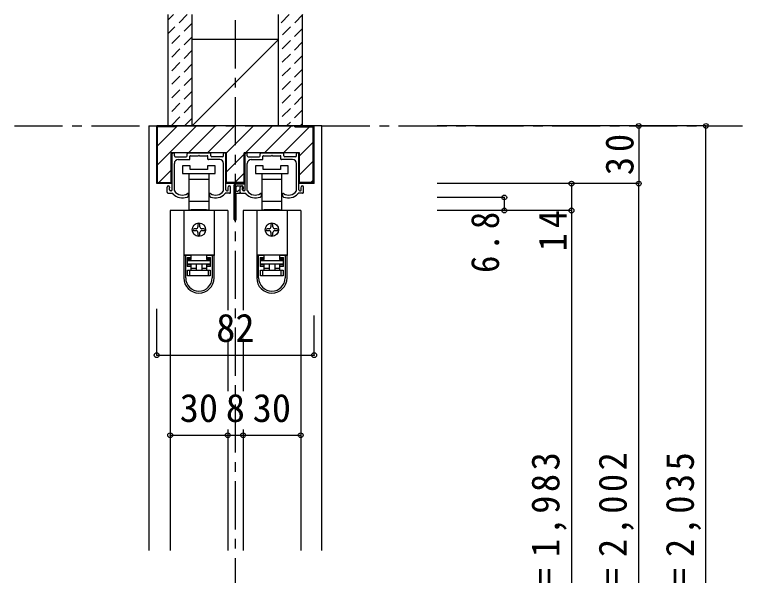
# Model space of a CAD drawing. Units: millimetres at full size, sheet at 1:5; details may follow other scales. Extents: x -973 to 977, y -718 to 696.
# Drawn here: x 175 to 554, y -293.2 to -1.2 of the extents above; entities that cross this region are included whole.
import ezdxf
from ezdxf.enums import TextEntityAlignment as Align

# ---------------------------------------------------------------- set-up
doc = ezdxf.new("R2010")
doc.units = ezdxf.units.MM
doc.header["$LTSCALE"] = 5
doc.header["$PDMODE"] = 32
doc.header["$PDSIZE"] = 2.5
doc.linetypes.add('CHAIN1', pattern=[8, 5, -1, 1, -1])
doc.linetypes.add('DASHED1', pattern=[1.8, 1.2, -0.6])
for name, color, linetype in [('0-1_通り芯', 4, 'CHAIN1'), ('0-2_柱', 3, 'Continuous'), ('0-3_仕上げ', 2, 'Continuous'), ('0-4_枠', 3, 'Continuous'), ('0-6_扉', 6, 'Continuous'), ('0-7_金物', 7, 'Continuous'), ('0-B_寸法', 7, 'Continuous'), ('0-C_ハッチ', 4, 'DASHED1')]:
    doc.layers.add(name, color=color, linetype=linetype)
doc.styles.add('ＭＳ ゴシック', font='')
doc.styles.get('ＭＳ ゴシック').set_extended_font_data('MS Gothic')

msp = doc.modelspace()

# ---------------------------------------------------------------- linework, layer by layer
at = {"layer": '0-1_通り芯'}
for p, q in [((289.986, -509.167), (289.986, -1.167)), ((174.986, -59.167), (553.986, -59.167))]:
    msp.add_line(p, q, dxfattribs=at)
at = {"layer": '0-2_柱'}
for p, q in [((312.486, -14.167), (267.486, -14.167)), ((312.486, -59.167), (267.486, -59.167))]:
    msp.add_line(p, q, dxfattribs=at)
at = {"layer": '0-2_柱', "color": 7}
msp.add_line((312.486, -14.167), (267.486, -59.167), dxfattribs=at)
at = {"layer": '0-3_仕上げ'}
for p, q in [((254.986, -59.167), (254.986, -1.167)), ((267.486, -59.167), (267.486, -1.167)), ((312.486, -59.167), (312.486, -1.167)), ((324.986, -59.167), (324.986, -1.167))]:
    msp.add_line(p, q, dxfattribs=at)
at = {"layer": '0-4_枠', "color": 4}
for p, q in [((244.986, -59.167), (248.986, -59.167)), ((244.986, -59.167), (244.986, -280.167)), ((334.986, -59.167), (330.986, -59.167)), ((334.986, -280.167), (334.986, -59.167))]:
    msp.add_line(p, q, dxfattribs=at)
at = {"layer": '0-4_枠'}
for p, q in [((248.986, -89.167), (248.986, -59.167)), ((330.986, -59.167), (248.986, -59.167)), ((249.486, -88.667), (249.486, -59.667)), ((258.986, -59.667), (249.486, -59.667)), ((258.986, -59.667), (258.986, -59.167)), ((320.986, -59.667), (320.986, -59.167)), ((320.986, -59.667), (330.486, -59.667)), ((330.486, -88.667), (330.486, -59.667)), ((330.986, -89.167), (330.986, -59.167)), ((256.586, -89.167), (256.586, -73.167)), ((285.386, -73.167), (256.586, -73.167)), ((285.386, -89.167), (285.386, -73.167)), ((294.586, -89.167), (294.586, -73.167)), ((323.386, -73.167), (294.586, -73.167)), ((323.386, -89.167), (323.386, -73.167)), ((256.586, -89.167), (248.986, -89.167)), ((249.486, -88.667), (256.586, -88.667)), ((294.586, -88.667), (285.386, -88.667)), ((294.586, -89.167), (285.386, -89.167)), ((330.486, -88.667), (323.386, -88.667)), ((330.986, -89.167), (323.386, -89.167))]:
    msp.add_line(p, q, dxfattribs=at)
at = {"layer": '0-6_扉'}
for p, q in [((285.986, -103.167), (255.986, -103.167)), ((255.986, -103.167), (255.986, -280.167)), ((285.986, -103.167), (285.986, -155.143)), ((293.986, -103.167), (293.986, -155.143)), ((323.986, -103.167), (293.986, -103.167)), ((323.986, -103.167), (323.986, -280.167)), ((285.986, -170.071), (285.986, -197.167)), ((293.986, -170.071), (293.986, -197.167)), ((285.986, -217.167), (285.986, -280.167)), ((293.986, -217.167), (293.986, -280.167))]:
    msp.add_line(p, q, dxfattribs=at)
at = {"layer": '0-7_金物'}
for p, q in [((256.986, -92.467), (256.986, -73.667)), ((257.486, -73.167), (257.686, -73.167)), ((258.186, -74.667), (258.186, -73.667)), ((258.686, -75.167), (264.336, -75.167)), ((264.836, -74.667), (264.836, -73.667)), ((265.336, -73.167), (276.636, -73.167)), ((266.336, -76.367), (266.336, -74.967)), ((266.636, -74.667), (270.686, -74.667)), ((271.286, -74.667), (275.336, -74.667)), ((275.636, -76.367), (275.636, -74.967)), ((277.136, -74.667), (277.136, -73.667)), ((283.286, -75.167), (277.636, -75.167)), ((283.786, -74.667), (283.786, -73.667)), ((284.486, -73.167), (284.286, -73.167)), ((284.986, -92.467), (284.986, -73.667)), ((294.986, -92.467), (294.986, -73.667)), ((295.486, -73.167), (295.686, -73.167)), ((296.186, -74.667), (296.186, -73.667)), ((296.686, -75.167), (302.336, -75.167)), ((302.836, -74.667), (302.836, -73.667)), ((303.336, -73.167), (314.636, -73.167)), ((304.336, -76.367), (304.336, -74.967)), ((304.636, -74.667), (308.686, -74.667)), ((309.286, -74.667), (313.336, -74.667)), ((313.636, -76.367), (313.636, -74.967)), ((315.136, -74.667), (315.136, -73.667)), ((321.286, -75.167), (315.636, -75.167)), ((321.786, -74.667), (321.786, -73.667)), ((322.486, -73.167), (322.286, -73.167)), ((322.986, -92.467), (322.986, -73.667)), ((258.186, -92.79), (258.186, -78.667)), ((260.186, -76.667), (266.036, -76.667)), ((281.786, -76.667), (275.936, -76.667)), ((283.786, -92.79), (283.786, -78.667)), ((296.186, -92.79), (296.186, -78.667)), ((298.186, -76.667), (304.036, -76.667)), ((319.786, -76.667), (313.936, -76.667)), ((321.786, -92.79), (321.786, -78.667)), ((262.486, -79.867), (262.486, -83.867)), ((266.486, -79.867), (262.486, -79.867)), ((266.486, -81.867), (266.486, -79.867)), ((275.486, -81.867), (266.486, -81.867)), ((275.486, -79.867), (275.486, -81.867)), ((279.486, -79.867), (275.486, -79.867)), ((279.486, -83.867), (279.486, -79.867)), ((300.486, -79.867), (300.486, -83.867)), ((304.486, -79.867), (300.486, -79.867)), ((304.486, -81.867), (304.486, -79.867)), ((313.486, -81.867), (304.486, -81.867)), ((313.486, -79.867), (313.486, -81.867)), ((317.486, -79.867), (313.486, -79.867)), ((317.486, -83.867), (317.486, -79.867)), ((262.486, -83.867), (270.986, -83.867)), ((265.736, -83.867), (265.736, -86.867)), ((265.736, -86.867), (265.736, -98.467)), ((265.736, -86.867), (270.986, -86.867)), ((270.986, -83.867), (279.486, -83.867)), ((270.986, -86.867), (276.236, -86.867)), ((276.236, -86.867), (276.236, -83.867)), ((276.236, -98.467), (276.236, -86.867)), ((300.486, -83.867), (308.986, -83.867)), ((303.736, -83.867), (303.736, -86.867)), ((303.736, -86.867), (303.736, -98.467)), ((303.736, -86.867), (308.986, -86.867)), ((308.986, -83.867), (317.486, -83.867)), ((308.986, -86.867), (314.236, -86.867)), ((314.236, -86.867), (314.236, -83.867)), ((314.236, -98.467), (314.236, -86.867)), ((289.386, -107.867), (289.386, -89.867)), ((289.886, -89.367), (294.486, -89.367)), ((290.386, -92.867), (290.386, -90.867)), ((290.886, -90.367), (293.486, -90.367)), ((293.986, -90.867), (293.986, -91.967)), ((254.486, -93.667), (254.486, -90.967)), ((254.986, -94.167), (257.285, -94.167)), ((255.686, -92.467), (255.686, -91.367)), ((256.486, -92.967), (256.186, -92.967)), ((265.486, -95.25), (265.486, -94.667)), ((276.486, -95.25), (276.486, -94.667)), ((286.986, -94.167), (284.687, -94.167)), ((285.486, -92.967), (285.786, -92.967)), ((286.286, -92.467), (286.286, -91.367)), ((287.486, -93.667), (287.486, -90.967)), ((290.386, -107.867), (290.386, -94.467)), ((290.686, -93.167), (291.486, -93.167)), ((290.686, -94.167), (292.186, -94.167)), ((292.486, -93.867), (292.486, -90.967)), ((292.986, -94.167), (295.285, -94.167)), ((293.686, -92.467), (293.686, -91.367)), ((294.486, -92.967), (294.186, -92.967)), ((303.486, -95.25), (303.486, -94.667)), ((314.486, -95.25), (314.486, -94.667)), ((324.986, -94.167), (322.687, -94.167)), ((323.486, -92.967), (323.786, -92.967)), ((324.286, -92.467), (324.286, -91.367)), ((325.486, -93.667), (325.486, -90.967)), ((265.736, -98.467), (265.736, -102.867)), ((270.986, -98.467), (265.736, -98.467)), ((276.236, -98.467), (270.986, -98.467)), ((276.236, -102.867), (276.236, -98.467)), ((303.736, -98.467), (303.736, -102.867)), ((308.986, -98.467), (303.736, -98.467)), ((314.236, -98.467), (308.986, -98.467)), ((314.236, -102.867), (314.236, -98.467)), ((263.086, -103.167), (263.086, -126.467)), ((278.886, -103.167), (263.086, -103.167)), ((265.736, -102.867), (266.986, -102.867)), ((274.986, -103.167), (274.986, -102.867)), ((274.986, -102.867), (276.236, -102.867)), ((278.886, -103.167), (278.886, -126.467)), ((301.086, -103.167), (301.086, -126.467)), ((316.886, -103.167), (301.086, -103.167)), ((303.736, -102.867), (304.986, -102.867)), ((312.986, -103.167), (312.986, -102.867)), ((312.986, -102.867), (314.236, -102.867)), ((316.886, -103.167), (316.886, -126.467)), ((269.486, -112.667), (268.486, -112.667)), ((268.486, -113.667), (269.486, -113.667)), ((270.486, -110.667), (270.486, -111.667)), ((271.486, -111.667), (271.486, -110.667)), ((273.486, -112.667), (272.486, -112.667)), ((272.486, -113.667), (273.486, -113.667)), ((307.486, -112.667), (306.486, -112.667)), ((306.486, -113.667), (307.486, -113.667)), ((308.486, -110.667), (308.486, -111.667)), ((309.486, -111.667), (309.486, -110.667)), ((311.486, -112.667), (310.486, -112.667)), ((310.486, -113.667), (311.486, -113.667)), ((270.486, -114.667), (270.486, -115.667)), ((271.486, -115.667), (271.486, -114.667)), ((308.486, -114.667), (308.486, -115.667)), ((309.486, -115.667), (309.486, -114.667)), ((263.086, -126.467), (263.086, -126.567)), ((278.886, -126.467), (263.086, -126.467)), ((263.086, -126.567), (263.086, -138.267)), ((264.086, -126.567), (263.086, -126.567)), ((264.086, -138.267), (264.086, -126.567)), ((266.786, -126.567), (264.086, -126.567)), ((264.886, -127.567), (266.786, -127.567)), ((264.886, -127.567), (264.886, -132.267)), ((266.786, -128.567), (264.886, -128.567)), ((266.986, -128.667), (265.086, -128.667)), ((265.086, -128.667), (265.086, -129.167)), ((266.086, -126.567), (266.086, -126.467)), ((266.786, -126.567), (266.786, -127.567)), ((266.786, -127.567), (266.786, -128.567)), ((266.986, -128.667), (266.986, -126.467)), ((274.986, -126.467), (274.986, -128.667)), ((276.886, -128.667), (274.986, -128.667)), ((275.186, -127.567), (275.186, -126.567)), ((277.886, -126.567), (275.186, -126.567)), ((275.186, -127.567), (277.086, -127.567)), ((275.886, -126.467), (275.886, -126.567)), ((276.886, -129.167), (276.886, -128.667)), ((277.086, -132.267), (277.086, -127.567)), ((278.886, -126.467), (278.886, -126.567)), ((278.886, -138.267), (278.886, -126.567)), ((301.086, -126.467), (301.086, -126.567)), ((316.886, -126.467), (301.086, -126.467)), ((301.086, -126.567), (301.086, -138.267)), ((302.086, -126.567), (301.086, -126.567)), ((302.086, -138.267), (302.086, -126.567)), ((304.786, -126.567), (302.086, -126.567)), ((302.886, -127.567), (304.786, -127.567)), ((302.886, -127.567), (302.886, -132.267)), ((304.786, -128.567), (302.886, -128.567)), ((304.986, -128.667), (303.086, -128.667)), ((303.086, -128.667), (303.086, -129.167)), ((304.086, -126.567), (304.086, -126.467)), ((304.786, -126.567), (304.786, -127.567)), ((304.786, -127.567), (304.786, -128.567)), ((304.986, -128.667), (304.986, -126.467)), ((312.986, -126.467), (312.986, -128.667)), ((314.886, -128.667), (312.986, -128.667)), ((313.186, -127.567), (313.186, -126.567)), ((315.886, -126.567), (313.186, -126.567)), ((313.186, -127.567), (315.086, -127.567)), ((313.886, -126.467), (313.886, -126.567)), ((314.886, -129.167), (314.886, -128.667)), ((315.086, -132.267), (315.086, -127.567)), ((316.886, -126.467), (316.886, -126.567)), ((316.886, -138.267), (316.886, -126.567)), ((266.786, -132.267), (264.886, -132.267)), ((266.786, -132.267), (266.786, -134.167)), ((266.986, -133.167), (266.986, -131.167)), ((269.486, -131.167), (269.486, -134.167)), ((272.486, -131.167), (272.486, -134.167)), ((274.986, -131.167), (274.986, -133.167)), ((275.186, -131.267), (277.086, -131.267)), ((275.186, -132.267), (275.186, -131.267)), ((275.186, -134.167), (275.186, -132.267)), ((277.086, -132.267), (275.186, -132.267)), ((304.786, -132.267), (302.886, -132.267)), ((304.786, -132.267), (304.786, -134.167)), ((304.986, -133.167), (304.986, -131.167)), ((307.486, -131.167), (307.486, -134.167)), ((310.486, -131.167), (310.486, -134.167)), ((312.986, -131.167), (312.986, -133.167)), ((313.186, -131.267), (315.086, -131.267)), ((313.186, -132.267), (313.186, -131.267)), ((313.186, -134.167), (313.186, -132.267)), ((315.086, -132.267), (313.186, -132.267)), ((265.086, -137.167), (265.086, -134.167)), ((265.086, -134.167), (266.086, -134.167)), ((266.086, -134.167), (266.086, -137.167)), ((266.086, -134.167), (275.886, -134.167)), ((266.986, -133.167), (269.486, -133.167)), ((266.986, -134.167), (266.986, -133.167)), ((275.886, -137.167), (275.886, -134.167)), ((275.886, -134.167), (276.886, -134.167)), ((276.886, -134.167), (276.886, -137.167)), ((303.086, -137.167), (303.086, -134.167)), ((303.086, -134.167), (304.086, -134.167)), ((304.086, -134.167), (304.086, -137.167)), ((304.086, -134.167), (313.886, -134.167)), ((304.986, -133.167), (307.486, -133.167)), ((304.986, -134.167), (304.986, -133.167)), ((313.886, -137.167), (313.886, -134.167)), ((313.886, -134.167), (314.886, -134.167)), ((314.886, -134.167), (314.886, -137.167)), ((266.086, -137.167), (265.086, -137.167)), ((275.886, -137.167), (266.086, -137.167)), ((276.886, -137.167), (275.886, -137.167)), ((304.086, -137.167), (303.086, -137.167)), ((313.886, -137.167), (304.086, -137.167)), ((314.886, -137.167), (313.886, -137.167))]:
    msp.add_line(p, q, dxfattribs=at)
for points in [[(271.286, -74.667), (270.986, -74.367), (270.686, -74.667)], [(309.286, -74.667), (308.986, -74.367), (308.686, -74.667)], [(274.986, -102.867), (266.986, -102.867), (266.986, -103.167)], [(312.986, -102.867), (304.986, -102.867), (304.986, -103.167)], [(277.086, -128.567), (275.186, -128.567), (275.186, -127.567)], [(278.886, -126.567), (277.886, -126.567), (277.886, -138.267)], [(315.086, -128.567), (313.186, -128.567), (313.186, -127.567)], [(316.886, -126.567), (315.886, -126.567), (315.886, -138.267)], [(264.886, -131.267), (266.786, -131.267), (266.786, -132.267)], [(302.886, -131.267), (304.786, -131.267), (304.786, -132.267)], [(272.486, -133.167), (274.986, -133.167), (274.986, -134.167)], [(310.486, -133.167), (312.986, -133.167), (312.986, -134.167)]]:
    msp.add_lwpolyline(points, dxfattribs=at)
for points in [[(276.886, -131.167), (265.086, -131.167), (265.086, -129.167), (276.886, -129.167)], [(314.886, -131.167), (303.086, -131.167), (303.086, -129.167), (314.886, -129.167)]]:
    msp.add_lwpolyline(points, close=True, dxfattribs=at)
for centre in [(270.986, -113.167), (308.986, -113.167)]:
    msp.add_circle(centre, 3.5, dxfattribs=at)
for centre, radius, start, end in [((257.486, -73.667), 0.5, 90, 180), ((257.686, -73.667), 0.5, 0, 90), ((258.686, -74.667), 0.5, 180, 270), ((264.336, -74.667), 0.5, 270, 0), ((265.336, -73.667), 0.5, 90, 180), ((266.636, -74.967), 0.3, 90, 180), ((275.336, -74.967), 0.3, 0, 90), ((276.636, -73.667), 0.5, 0, 90), ((277.636, -74.667), 0.5, 180, 270), ((283.286, -74.667), 0.5, 270, 0), ((284.286, -73.667), 0.5, 90, 180), ((284.486, -73.667), 0.5, 0, 90), ((295.486, -73.667), 0.5, 90, 180), ((295.686, -73.667), 0.5, 0, 90), ((296.686, -74.667), 0.5, 180, 270), ((302.336, -74.667), 0.5, 270, 0), ((303.336, -73.667), 0.5, 90, 180), ((304.636, -74.967), 0.3, 90, 180), ((313.336, -74.967), 0.3, 0, 90), ((314.636, -73.667), 0.5, 0, 90), ((315.636, -74.667), 0.5, 180, 270), ((321.286, -74.667), 0.5, 270, 0), ((322.286, -73.667), 0.5, 90, 180), ((322.486, -73.667), 0.5, 0, 90), ((260.186, -78.667), 2, 90, 180), ((266.036, -76.367), 0.3, 270, 0), ((275.936, -76.367), 0.3, 180, 270), ((281.786, -78.667), 2, 0, 90), ((298.186, -78.667), 2, 90, 180), ((304.036, -76.367), 0.3, 270, 0), ((313.936, -76.367), 0.3, 180, 270), ((319.786, -78.667), 2, 0, 90), ((255.086, -90.967), 0.6, 0, 180), ((286.886, -90.967), 0.6, 0, 180), ((289.886, -89.867), 0.5, 90, 180), ((290.886, -90.867), 0.5, 90, 180), ((293.086, -90.967), 0.6, 0, 180), ((293.486, -90.867), 0.5, 0, 90), ((294.486, -89.867), 0.5, 0, 90), ((324.886, -90.967), 0.6, 0, 180), ((254.986, -93.667), 0.5, 180, 270.00019), ((255.686, -91.167), 0.2, 270, 90), ((256.186, -92.467), 0.5, 180, 270), ((256.486, -92.467), 0.5, 270, 0), ((258.986, -93.115), 2, 211.73927, 220.92587), ((262.386, -90.167), 6.5, 220.92587, 292.44644), ((258.486, -92.79), 0.3, 180, 213.92311), ((262.386, -90.167), 5, 213.92311, 301.89079), ((265.186, -94.667), 0.3, 0, 121.89079), ((276.786, -94.667), 0.3, 58.10921, 180), ((279.586, -90.167), 5, 238.10921, 326.07689), ((279.586, -90.167), 6.5, 247.55356, 319.07413), ((283.486, -92.79), 0.3, 326.07689, 0), ((282.986, -93.115), 2, 319.07413, 328.26073), ((285.486, -92.467), 0.5, 180, 270), ((285.786, -92.467), 0.5, 270, 0), ((286.286, -91.167), 0.2, 90, 270), ((286.986, -93.667), 0.5, 269.99981, 0), ((290.686, -92.867), 0.3, 180, 270), ((290.686, -94.467), 0.3, 90, 180), ((291.986, -93.167), 0.5, 0, 180), ((292.186, -93.867), 0.3, 270, 0), ((292.986, -93.667), 0.5, 180, 270.00019), ((293.686, -91.167), 0.2, 270, 90), ((294.186, -92.467), 0.5, 180, 270), ((293.986, -92.167), 0.2, 90, 270), ((294.486, -92.367), 0.5, 180, 0), ((294.486, -92.467), 0.5, 270, 0), ((296.986, -93.115), 2, 211.73927, 220.92587), ((300.386, -90.167), 6.5, 220.92587, 292.44644), ((296.486, -92.79), 0.3, 180, 213.92311), ((300.386, -90.167), 5, 213.92311, 301.89079), ((303.186, -94.667), 0.3, 0, 121.89079), ((314.786, -94.667), 0.3, 58.10921, 180), ((317.586, -90.167), 5, 238.10921, 326.07689), ((317.586, -90.167), 6.5, 247.55356, 319.07413), ((321.486, -92.79), 0.3, 326.07689, 0), ((320.986, -93.115), 2, 319.07413, 328.26073), ((323.486, -92.467), 0.5, 180, 270), ((323.786, -92.467), 0.5, 270, 0), ((324.286, -91.167), 0.2, 90, 270), ((324.986, -93.667), 0.5, 269.99981, 0), ((264.486, -95.25), 1, 292.44644, 0), ((277.486, -95.25), 1, 180, 247.55356), ((302.486, -95.25), 1, 292.44644, 0), ((315.486, -95.25), 1, 180, 247.55356), ((289.886, -107.867), 0.5, 180, 0), ((268.486, -113.167), 0.5, 90, 180), ((268.486, -113.167), 0.5, 180, 270), ((269.486, -111.667), 1, 270, 0), ((269.486, -114.667), 1, 0, 90), ((270.986, -110.667), 0.5, 90, 180), ((270.986, -110.667), 0.5, 0, 90), ((272.486, -111.667), 1, 180, 270), ((272.486, -114.667), 1, 90, 180), ((273.486, -113.167), 0.5, 0, 90), ((273.486, -113.167), 0.5, 270, 0), ((306.486, -113.167), 0.5, 90, 180), ((306.486, -113.167), 0.5, 180, 270), ((307.486, -111.667), 1, 270, 0), ((307.486, -114.667), 1, 0, 90), ((308.986, -110.667), 0.5, 90, 180), ((308.986, -110.667), 0.5, 0, 90), ((310.486, -111.667), 1, 180, 270), ((310.486, -114.667), 1, 90, 180), ((311.486, -113.167), 0.5, 0, 90), ((311.486, -113.167), 0.5, 270, 0), ((270.986, -115.667), 0.5, 180, 270), ((270.986, -115.667), 0.5, 270, 0), ((308.986, -115.667), 0.5, 180, 270), ((308.986, -115.667), 0.5, 270, 0), ((270.986, -138.267), 7.9, 180, 0), ((270.986, -138.267), 6.9, 180, 0), ((308.986, -138.267), 7.9, 180, 0), ((308.986, -138.267), 6.9, 180, 0)]:
    msp.add_arc(centre, radius, start, end, dxfattribs=at)
at = {"layer": '0-B_寸法', "color": 4}
for p, q in [((534.986, -59.167), (394.986, -59.167)), ((499.986, -59.167), (499.986, -89.167)), ((534.986, -497.167), (534.986, -59.167)), ((499.986, -89.167), (394.986, -89.167)), ((464.986, -89.167), (464.986, -103.167)), ((499.986, -494.167), (499.986, -89.167)), ((429.986, -96.367), (394.986, -96.367)), ((429.986, -96.367), (429.986, -103.167)), ((464.986, -103.167), (394.986, -103.167)), ((464.986, -103.167), (464.986, -489.167)), ((248.986, -178.471), (248.986, -154.413)), ((330.986, -178.471), (330.986, -157.913)), ((248.986, -178.471), (330.986, -178.471)), ((255.986, -220.167), (323.986, -220.167))]:
    msp.add_line(p, q, dxfattribs=at)
at = {"layer": '0-B_寸法'}
for p in [(499.986, -59.167), (534.986, -59.167), (464.986, -89.167), (499.986, -89.167), (429.986, -96.367), (429.986, -103.167), (464.986, -103.167), (248.986, -178.471), (330.986, -178.471), (255.986, -220.167), (285.986, -220.167), (293.986, -220.167), (323.986, -220.167)]:
    msp.add_point(p, dxfattribs=at)
at = {"layer": '0-C_ハッチ'}
for p, q in [((257.812, -1.167), (254.986, -3.992)), ((264.883, -1.167), (254.986, -11.063)), ((318.02, -1.167), (312.486, -6.7)), ((325.091, -1.167), (312.486, -13.772)), ((267.486, -5.634), (254.986, -18.134)), ((324.986, -8.343), (312.486, -20.843)), ((267.486, -12.705), (254.986, -25.205)), ((324.986, -15.414), (312.486, -27.914)), ((267.486, -19.777), (254.986, -32.277)), ((324.986, -22.485), (312.486, -34.985)), ((267.486, -26.848), (254.986, -39.348)), ((324.986, -29.556), (312.486, -42.056)), ((267.486, -33.919), (254.986, -46.419)), ((324.986, -36.627), (312.486, -49.127)), ((267.486, -40.99), (254.986, -53.49)), ((324.986, -43.698), (312.486, -56.198)), ((267.486, -48.061), (256.38, -59.167)), ((324.986, -50.769), (316.589, -59.167)), ((267.486, -55.132), (263.451, -59.167)), ((324.986, -57.84), (323.66, -59.167))]:
    msp.add_line(p, q, dxfattribs=at)
at = {"layer": '0-C_ハッチ', "linetype": 'Continuous'}
for p, q in [((249.486, -69.438), (259.757, -59.167)), ((249.486, -79.337), (269.657, -59.167)), ((265.556, -73.167), (279.556, -59.167)), ((275.456, -73.167), (289.456, -59.167)), ((285.355, -73.167), (299.355, -59.167)), ((295.255, -73.167), (309.255, -59.167)), ((305.154, -73.167), (319.154, -59.167)), ((315.054, -73.167), (328.554, -59.667)), ((323.386, -74.734), (330.486, -67.634)), ((285.386, -83.035), (294.586, -73.835)), ((323.386, -84.633), (330.486, -77.533)), ((256.586, -82.137), (250.056, -88.667)), ((289.654, -88.667), (294.586, -83.735)), ((330.486, -87.433), (329.252, -88.667))]:
    msp.add_line(p, q, dxfattribs=at)

# ---------------------------------------------------------------- texts
at = {"layer": '0-B_寸法', "style": 'ＭＳ ゴシック'}
for s, p in [('82', (279.986, -175.971)), ('30', (260.986, -217.667)), ('8', (284.986, -217.667)), ('30', (298.986, -217.667))]:
    msp.add_text(s, height=14.66, dxfattribs=at).set_placement(p, align=Align.BOTTOM_LEFT)
at = {"layer": '0-B_寸法', "char_height": 14.66, "attachment_point": 7, "rotation": 90, "style": 'ＭＳ ゴシック'}
for s, insert in [('\\T1.27;\\W0.95;30', (497.486, -84.792)), ('\\T1.27;\\W0.9;6.8', (427.486, -135.667)), ('\\T1.27;\\W0.95;14', (462.486, -124.417)), ('\\T1.19;\\W0.95;ＤＨ＝1,983', (462.486, -351.417)), ('\\T1.19;\\W0.95;枠内＝2,002', (497.486, -351.417)), ('\\T1.19;\\W0.95;枠外＝2,035', (532.486, -351.417))]:
    msp.add_mtext(s, dxfattribs=dict(at, insert=insert))

doc.saveas('drawing.dxf')
